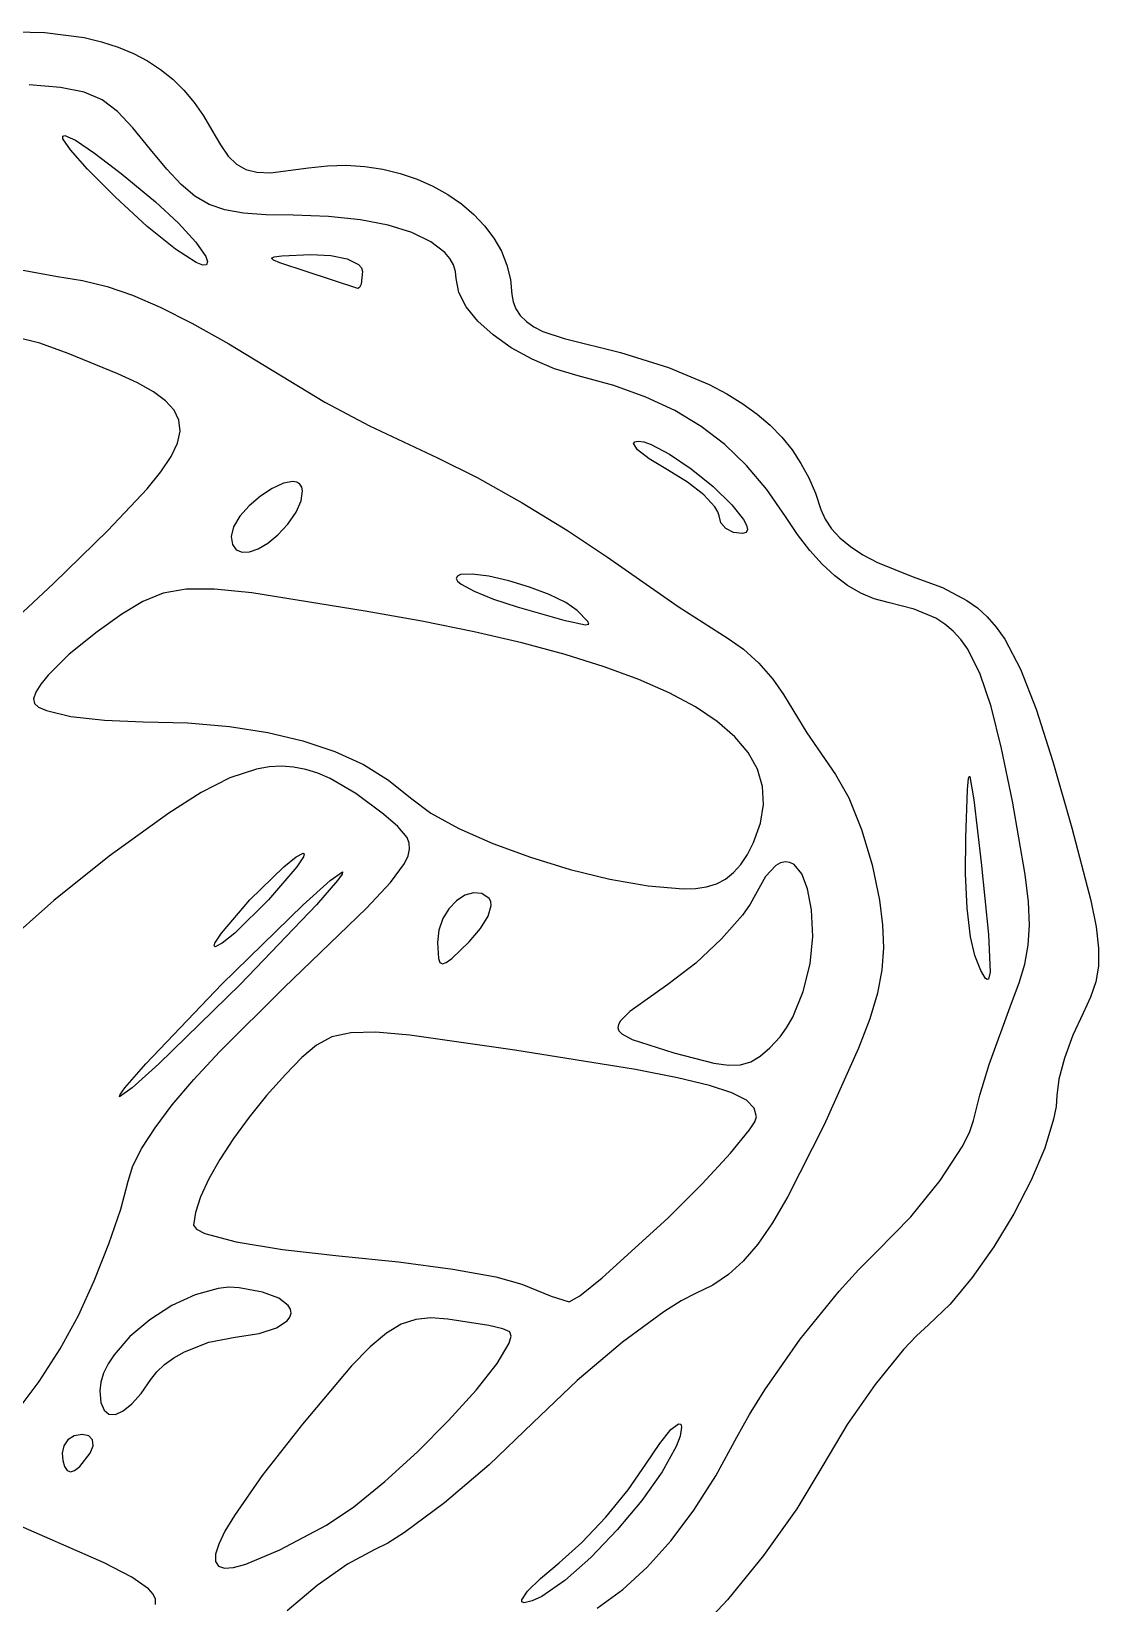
# Model space of a CAD drawing. Extents: x 9 to 1857, y 16 to 982.
# Drawn here: x 1092.2 to 1215.7, y 160.6 to 342.6 of the extents above; entities that cross this region are included whole.
import ezdxf

# ---------------------------------------------------------------- set-up
doc = ezdxf.new("R2010")
doc.units = 0

msp = doc.modelspace()

# ---------------------------------------------------------------- linework, layer by layer
at = {"layer": 'Layer 1'}
for p, q in [((1088.60736, 342.639689), (1093.748139, 342.521788)), ((1093.748139, 342.521788), (1098.268396, 341.924693)), ((1098.268396, 341.924693), (1100.309403, 341.441471)), ((1100.309403, 341.441471), (1102.21157, 340.832479)), ((1102.21157, 340.832479), (1103.980326, 340.095725)), ((1103.980326, 340.095725), (1105.6211, 339.229219)), ((1105.6211, 339.229219), (1107.139324, 338.230971)), ((1107.139324, 338.230971), (1108.540426, 337.09899)), ((1108.540426, 337.09899), (1109.829837, 335.831285)), ((1095.554889, 336.156336), (1091.933314, 336.438482)), ((1098.27003, 335.606894), (1095.554889, 336.156336)), ((1100.373771, 334.701057), (1098.27003, 335.606894)), ((1109.829837, 335.831285), (1111.012986, 334.425865)), ((1102.161146, 333.349726), (1100.373771, 334.701057)), ((1103.927187, 331.463804), (1102.161146, 333.349726)), ((1111.012986, 334.425865), (1112.095304, 332.88074)), ((1105.96693, 328.95419), (1103.927187, 331.463804)), ((1112.095304, 332.88074), (1113.08222, 331.19392)), ((1095.809881, 330.515525), (1096.046037, 330.58501)), ((1095.835451, 330.214063), (1095.809881, 330.515525)), ((1096.698558, 328.911812), (1095.835451, 330.214063)), ((1096.046037, 330.58501), (1097.276732, 330.031444)), ((1097.276732, 330.031444), (1099.473948, 328.560153)), ((1113.08222, 331.19392), (1114.050073, 329.492735)), ((1098.688946, 326.671468), (1096.698558, 328.911812)), ((1099.473948, 328.560153), (1102.5841, 326.177929)), ((1107.850587, 326.676052), (1105.96693, 328.95419)), ((1114.050073, 329.492735), (1114.965595, 328.189923)), ((1114.965595, 328.189923), (1115.916067, 327.25135)), ((1101.8602, 323.48624), (1098.688946, 326.671468)), ((1102.5841, 326.177929), (1106.5536, 322.89156)), ((1109.522202, 324.898779), (1107.850587, 326.676052)), ((1115.916067, 327.25135), (1116.98877, 326.642884)), ((1116.98877, 326.642884), (1118.270986, 326.330389)), ((1118.270986, 326.330389), (1119.849995, 326.279733)), ((1119.849995, 326.279733), (1124.24752, 326.8274)), ((1124.24752, 326.8274), (1126.44476, 327.092791)), ((1126.44476, 327.092791), (1128.623163, 327.152132)), ((1128.623163, 327.152132), (1130.766058, 327.015803)), ((1130.766058, 327.015803), (1132.856772, 326.694183)), ((1132.856772, 326.694183), (1134.878631, 326.197653)), ((1134.878631, 326.197653), (1136.814964, 325.536591)), ((1111.113844, 323.561617), (1109.522202, 324.898779)), ((1136.814964, 325.536591), (1138.649097, 324.721378)), ((1138.649097, 324.721378), (1140.364357, 323.762393)), ((1105.597578, 320.055401), (1101.8602, 323.48624)), ((1101.8602, 323.48624), (1101.8602, 323.48624)), ((1106.5536, 322.89156), (1109.218686, 320.441683)), ((1112.75758, 322.60381), (1111.113844, 323.561617)), ((1114.585479, 321.964603), (1112.75758, 322.60381)), ((1140.364357, 323.762393), (1141.944073, 322.670016)), ((1141.944073, 322.670016), (1143.371572, 321.454626)), ((1116.729608, 321.583241), (1114.585479, 321.964603)), ((1119.322036, 321.398968), (1116.729608, 321.583241)), ((1122.49483, 321.35103), (1119.322036, 321.398968)), ((1126.586411, 321.217928), (1122.49483, 321.35103)), ((1130.263521, 320.829159), (1126.586411, 321.217928)), ((1133.48576, 320.200445), (1130.263521, 320.829159)), ((1143.371572, 321.454626), (1144.63018, 320.126605)), ((1108.840275, 317.427949), (1105.597578, 320.055401)), ((1109.218686, 320.441683), (1111.219037, 318.25334)), ((1136.21273, 319.347511), (1133.48576, 320.200445)), ((1138.404031, 318.286082), (1136.21273, 319.347511)), ((1144.63018, 320.126605), (1145.703225, 318.69633)), ((1145.703225, 318.69633), (1146.574034, 317.174183)), ((1111.240759, 315.862119), (1108.840275, 317.427949)), ((1111.219037, 318.25334), (1112.361145, 316.565255)), ((1140.019264, 317.031881), (1138.404031, 318.286082)), ((1140.598231, 316.337405), (1140.019264, 317.031881)), ((1146.574034, 317.174183), (1147.225935, 315.570542)), ((1091.003626, 315.021326), (1095.19727, 314.25715)), ((1112.016568, 315.558012), (1111.240759, 315.862119)), ((1112.4515, 315.61615), (1112.016568, 315.558012)), ((1112.361145, 316.565255), (1112.549886, 315.98341)), ((1112.549886, 315.98341), (1112.4515, 315.61615)), ((1119.974587, 316.383511), (1120.293862, 316.534998)), ((1120.189909, 316.160648), (1119.974587, 316.383511)), ((1120.933461, 315.843487), (1120.189909, 316.160648)), ((1120.293862, 316.534998), (1121.154095, 316.638027)), ((1123.9798, 314.8346), (1120.933461, 315.843487)), ((1121.154095, 316.638027), (1124.5229, 316.79039)), ((1124.5229, 316.79039), (1126.842477, 316.703055)), ((1126.842477, 316.703055), (1128.741987, 316.305196)), ((1128.741987, 316.305196), (1130.02543, 315.660987)), ((1130.02543, 315.660987), (1130.374874, 315.266555)), ((1130.374874, 315.266555), (1130.4968, 314.8346)), ((1141.01803, 315.600632), (1140.598231, 316.337405)), ((1141.273613, 314.823529), (1141.01803, 315.600632)), ((1147.225935, 315.570542), (1147.642254, 313.895788)), ((1095.19727, 314.25715), (1098.098617, 313.788722)), ((1098.098617, 313.788722), (1100.932675, 313.095713)), ((1129.9537, 312.8788), (1123.9798, 314.8346)), ((1123.9798, 314.8346), (1123.9798, 314.8346)), ((1130.337262, 313.363995), (1130.164573, 312.966135)), ((1130.4968, 314.8346), (1130.337262, 313.363995)), ((1141.35993, 314.00806), (1141.273613, 314.823529)), ((1141.66041, 312.401797), (1141.35993, 314.00806)), ((1147.642254, 313.895788), (1147.80632, 312.1603)), ((1100.932675, 313.095713), (1103.871401, 312.097206)), ((1103.871401, 312.097206), (1107.086758, 310.712283)), ((1130.164573, 312.966135), (1129.9537, 312.8788)), ((1142.516221, 310.743273), (1141.66041, 312.401797)), ((1147.80632, 312.1603), (1147.927811, 311.313255)), ((1107.086758, 310.712283), (1110.750703, 308.860023)), ((1143.858917, 309.087058), (1142.516221, 310.743273)), ((1147.927811, 311.313255), (1148.25319, 310.507551)), ((1148.25319, 310.507551), (1148.771069, 309.752759)), ((1148.771069, 309.752759), (1149.470057, 309.058449)), ((1110.750703, 308.860023), (1115.035197, 306.459511)), ((1145.620055, 307.487721), (1143.858917, 309.087058)), ((1149.470057, 309.058449), (1150.338766, 308.434192)), ((1150.338766, 308.434192), (1151.365806, 307.88956)), ((1151.365806, 307.88956), (1153.84932, 307.07745)), ((1093.158225, 306.524299), (1090.479953, 307.201931)), ((1096.4347, 305.32233), (1093.158225, 306.524299)), ((1115.035197, 306.459511), (1126.15367, 299.69005)), ((1147.73119, 305.999833), (1145.620055, 307.487721)), ((1150.123877, 304.677964), (1147.73119, 305.999833)), ((1153.84932, 307.07745), (1160.35133, 305.467522)), ((1102.20181, 302.999908), (1096.4347, 305.32233)), ((1152.729672, 303.576683), (1150.123877, 304.677964)), ((1160.35133, 305.467522), (1165.917834, 303.703401)), ((1104.45792, 301.939197), (1102.20181, 302.999908)), ((1155.48013, 302.75056), (1152.729672, 303.576683)), ((1159.595539, 301.621649), (1155.48013, 302.75056)), ((1165.917834, 303.703401), (1170.618428, 301.738735)), ((1106.292991, 300.902824), (1104.45792, 301.939197)), ((1107.704964, 299.858794), (1106.292991, 300.902824)), ((1163.308836, 300.289731), (1159.595539, 301.621649)), ((1170.618428, 301.738735), (1172.665757, 300.666713)), ((1172.665757, 300.666713), (1174.522707, 299.527174)), ((1108.691782, 298.775111), (1107.704964, 299.858794)), ((1109.251389, 297.61978), (1108.691782, 298.775111)), ((1126.15367, 299.69005), (1131.32647, 296.955821)), ((1166.661336, 298.726739), (1163.308836, 300.289731)), ((1169.694355, 296.904607), (1166.661336, 298.726739)), ((1174.522707, 299.527174), (1176.197979, 298.314322)), ((1109.381725, 296.360805), (1109.251389, 297.61978)), ((1131.32647, 296.955821), (1139.18757, 293.24792)), ((1172.449208, 294.79527), (1169.694355, 296.904607)), ((1176.197979, 298.314322), (1177.70027, 297.022366)), ((1177.70027, 297.022366), (1179.038281, 295.645509)), ((1108.346358, 293.403939), (1109.080734, 294.96619)), ((1109.080734, 294.96619), (1109.381725, 296.360805)), ((1161.881652, 294.907131), (1162.01838, 295.11301)), ((1162.01838, 295.11301), (1162.4176, 295.19663)), ((1162.4176, 295.19663), (1163.063119, 295.104648)), ((1163.063119, 295.104648), (1163.905817, 294.807277)), ((1179.038281, 295.645509), (1180.220712, 294.17796)), ((1107.17654, 291.642058), (1108.346358, 293.403939)), ((1139.18757, 293.24792), (1143.762997, 290.97872)), ((1162.340213, 294.18319), (1161.881652, 294.907131)), ((1163.682367, 293.134004), (1162.340213, 294.18319)), ((1163.905817, 294.807277), (1166.040188, 293.682905)), ((1166.040188, 293.682905), (1168.535589, 291.996596)), ((1174.967211, 292.37066), (1172.449208, 294.79527)), ((1180.220712, 294.17796), (1181.256262, 292.613923)), ((1105.569222, 289.648549), (1107.17654, 291.642058)), ((1165.7972, 291.86877), (1163.682367, 293.134004)), ((1168.116777, 290.444446), (1165.7972, 291.86877)), ((1168.535589, 291.996596), (1171.1069, 289.92143)), ((1177.28968, 289.602712), (1174.967211, 292.37066)), ((1181.256262, 292.613923), (1182.15363, 290.947605)), ((1101.033856, 284.838668), (1105.569222, 289.648549)), ((1120.039336, 289.723035), (1118.678663, 288.818229)), ((1121.342745, 290.323859), (1120.039336, 289.723035)), ((1122.457673, 290.520888), (1121.342745, 290.323859)), ((1122.90345, 290.436788), (1122.457673, 290.520888)), ((1123.2529, 290.21431), (1122.90345, 290.436788)), ((1123.466649, 289.876902), (1123.2529, 290.21431)), ((1123.557639, 289.431496), (1123.466649, 289.876902)), ((1143.762997, 290.97872), (1148.994383, 288.053769)), ((1170.016287, 288.962134), (1168.116777, 290.444446)), ((1171.1069, 289.92143), (1173.259237, 287.833978)), ((1179.45793, 286.46336), (1177.28968, 289.602712)), ((1182.15363, 290.947605), (1182.921516, 289.173212)), ((1117.391944, 287.709254), (1116.310398, 286.495922)), ((1118.678663, 288.818229), (1117.391944, 287.709254)), ((1122.809242, 286.951675), (1123.394388, 288.293048)), ((1123.394388, 288.293048), (1123.557639, 289.431496)), ((1148.994383, 288.053769), (1154.236737, 284.850469)), ((1171.29973, 287.597172), (1170.016287, 288.962134)), ((1173.259237, 287.833978), (1174.613875, 286.114221)), ((1182.921516, 289.173212), (1183.56862, 287.28495)), ((1116.310398, 286.495922), (1115.565244, 285.278047)), ((1121.8483, 285.56009), (1122.809242, 286.951675)), ((1171.649174, 287.013491), (1171.29973, 287.597172)), ((1171.7711, 286.5249), (1171.649174, 287.013491)), ((1171.985372, 285.71378), (1171.7711, 286.5249)), ((1171.7711, 286.5249), (1171.7711, 286.5249)), ((1174.613875, 286.114221), (1174.957404, 285.447917)), ((1180.864629, 284.367824), (1179.45793, 286.46336)), ((1183.56862, 287.28495), (1184.04716, 286.145292)), ((1184.04716, 286.145292), (1184.777525, 285.045818)), ((1094.7238, 278.71833), (1101.033856, 284.838668)), ((1115.565244, 285.278047), (1115.2877, 284.15544)), ((1115.2877, 284.15544), (1115.445734, 283.207437)), ((1119.549144, 283.384677), (1120.699329, 284.33225)), ((1120.699329, 284.33225), (1121.8483, 285.56009)), ((1121.8483, 285.56009), (1121.8483, 285.56009)), ((1154.236737, 284.850469), (1158.84507, 281.74622)), ((1172.568775, 285.059846), (1171.985372, 285.71378)), ((1173.432191, 284.629864), (1172.568775, 285.059846)), ((1174.4865, 284.4906), (1173.432191, 284.629864)), ((1174.907577, 284.613831), (1174.4865, 284.4906)), ((1175.059925, 284.940362), (1174.907577, 284.613831)), ((1174.957404, 285.447917), (1175.059925, 284.940362)), ((1182.281147, 282.525499), (1180.864629, 284.367824)), ((1184.777525, 285.045818), (1185.754159, 283.990609)), ((1115.445734, 283.207437), (1115.888106, 282.600837)), ((1115.888106, 282.600837), (1116.567226, 282.32545)), ((1116.567226, 282.32545), (1117.4355, 282.371088)), ((1117.4355, 282.371088), (1118.445337, 282.72756)), ((1118.445337, 282.72756), (1119.549144, 283.384677)), ((1183.713891, 280.93101), (1182.281147, 282.525499)), ((1185.754159, 283.990609), (1186.971507, 282.983746)), ((1186.971507, 282.983746), (1188.424014, 282.029311)), ((1158.84507, 281.74622), (1167.026445, 276.050789)), ((1185.169267, 279.578983), (1183.713891, 280.93101)), ((1188.424014, 282.029311), (1190.106122, 281.131384)), ((1190.106122, 281.131384), (1194.13692, 279.52138)), ((1087.804813, 272.255223), (1094.7238, 278.71833)), ((1141.484887, 279.566185), (1141.3549, 279.28821)), ((1141.3549, 279.28821), (1141.498996, 278.993584)), ((1141.854779, 279.738987), (1141.484887, 279.566185)), ((1141.498996, 278.993584), (1141.91198, 278.638293)), ((1143.193872, 279.800957), (1141.854779, 279.738987)), ((1141.91198, 278.638293), (1143.428788, 277.799827)), ((1145.131367, 279.537878), (1143.193872, 279.800957)), ((1147.42645, 279.013512), (1145.131367, 279.537878)), ((1149.838308, 278.29162), (1147.42645, 279.013512)), ((1186.653683, 278.46404), (1185.169267, 279.578983)), ((1194.13692, 279.52138), (1197.628516, 278.229854)), ((1107.443181, 277.584446), (1105.087588, 276.622615)), ((1110.08745, 278.050016), (1107.443181, 277.584446)), ((1113.384125, 278.047686), (1110.08745, 278.050016)), ((1117.696937, 277.605817), (1113.384125, 278.047686)), ((1130.8259, 275.51691), (1117.696937, 277.605817)), ((1143.428788, 277.799827), (1145.673677, 276.881033)), ((1145.673677, 276.881033), (1148.415, 275.99013)), ((1152.126128, 277.435962), (1149.838308, 278.29162)), ((1154.049096, 276.510299), (1152.126128, 277.435962)), ((1188.173544, 277.580807), (1186.653683, 278.46404)), ((1189.735258, 276.923909), (1188.173544, 277.580807)), ((1191.34523, 276.48797), (1189.735258, 276.923909)), ((1197.628516, 278.229854), (1200.473967, 276.753112)), ((1200.473967, 276.753112), (1201.702568, 275.869307)), ((1102.656938, 275.13616), (1099.7875, 273.09672)), ((1105.087588, 276.622615), (1102.656938, 275.13616)), ((1137.385142, 274.342286), (1130.8259, 275.51691)), ((1148.415, 275.99013), (1153.812114, 274.452629)), ((1155.3664, 275.57839), (1154.049096, 276.510299)), ((1156.600767, 274.287455), (1155.3664, 275.57839)), ((1155.3664, 275.57839), (1155.3664, 275.57839)), ((1167.026445, 276.050789), (1172.81997, 272.3283)), ((1194.378221, 275.727898), (1191.34523, 276.48797)), ((1196.861111, 274.678904), (1194.378221, 275.727898)), ((1201.702568, 275.869307), (1202.82745, 274.848026)), ((1143.427571, 273.110856), (1137.385142, 274.342286)), ((1148.956791, 271.820469), (1143.427571, 273.110856)), ((1153.812114, 274.452629), (1156.311688, 273.898636)), ((1156.311688, 273.898636), (1156.689599, 273.977738)), ((1156.689599, 273.977738), (1156.600767, 274.287455)), ((1197.927084, 273.996784), (1196.861111, 274.678904)), ((1198.89251, 273.1833), (1197.927084, 273.996784)), ((1199.769717, 272.218741), (1198.89251, 273.1833)), ((1202.82745, 274.848026), (1203.867885, 273.658878)), ((1203.867885, 273.658878), (1204.843145, 272.27147)), ((1099.7875, 273.09672), (1096.566031, 270.523374)), ((1153.976408, 270.468976), (1148.956791, 271.820469)), ((1172.81997, 272.3283), (1174.592111, 271.099052)), ((1200.57103, 271.083395), (1199.769717, 272.218741)), ((1204.843145, 272.27147), (1206.675231, 268.780315)), ((1096.566031, 270.523374), (1094.1228, 268.100736)), ((1158.490026, 269.054226), (1153.976408, 270.468976)), ((1174.592111, 271.099052), (1176.391495, 269.46528)), ((1201.995281, 268.221499), (1200.57103, 271.083395)), ((1094.1228, 268.100736), (1093.267496, 267.031039)), ((1162.501251, 267.574069), (1158.490026, 269.054226)), ((1176.391495, 269.46528), (1178.007767, 267.640003)), ((1203.263874, 264.439923), (1201.995281, 268.221499)), ((1206.675231, 268.780315), (1208.477886, 264.131433)), ((1092.696119, 266.101145), (1092.438457, 265.345098)), ((1093.267496, 267.031039), (1092.696119, 266.101145)), ((1166.013686, 266.026355), (1162.501251, 267.574069)), ((1169.030938, 264.408935), (1166.013686, 266.026355)), ((1178.007767, 267.640003), (1179.23057, 265.83624)), ((1179.23057, 265.83624), (1181.951633, 261.39996)), ((1092.438457, 265.345098), (1092.5243, 264.79694)), ((1092.5243, 264.79694), (1093.015307, 264.375339)), ((1093.015307, 264.375339), (1093.918859, 263.982023)), ((1171.55661, 262.719658), (1169.030938, 264.408935)), ((1204.47542, 259.580977), (1203.263874, 264.439923)), ((1208.477886, 264.131433), (1210.405289, 258.081698)), ((1093.918859, 263.982023), (1096.757075, 263.314676)), ((1096.757075, 263.314676), (1100.625903, 262.863767)), ((1100.625903, 262.863767), (1105.1123, 262.69816)), ((1105.1123, 262.69816), (1110.286572, 262.558949)), ((1110.286572, 262.558949), (1115.097167, 262.142245)), ((1173.594307, 260.956373), (1171.55661, 262.719658)), ((1115.097167, 262.142245), (1119.539182, 261.449446)), ((1119.539182, 261.449446), (1123.607713, 260.481949)), ((1123.607713, 260.481949), (1127.297854, 259.241149)), ((1175.147635, 259.116931), (1173.594307, 260.956373)), ((1181.951633, 261.39996), (1185.23947, 256.59612)), ((1127.297854, 259.241149), (1130.604702, 257.728443)), ((1176.220198, 257.199182), (1175.147635, 259.116931)), ((1205.72853, 253.48697), (1204.47542, 259.580977)), ((1118.229919, 257.204146), (1115.162052, 256.188771)), ((1119.689943, 257.45461), (1118.229919, 257.204146)), ((1121.117912, 257.533509), (1119.689943, 257.45461)), ((1122.526745, 257.440779), (1121.117912, 257.533509)), ((1123.929354, 257.176357), (1122.526745, 257.440779)), ((1125.338657, 256.740181), (1123.929354, 257.176357)), ((1126.767567, 256.132187), (1125.338657, 256.740181)), ((1130.604702, 257.728443), (1133.523352, 255.945228)), ((1176.815602, 255.200975), (1176.220198, 257.199182)), ((1210.405289, 258.081698), (1212.61162, 250.38798)), ((1115.162052, 256.188771), (1111.810986, 254.487888)), ((1129.735875, 254.400496), (1126.767567, 256.132187)), ((1133.523352, 255.945228), (1136.0489, 253.8929)), ((1176.93745, 253.120161), (1176.815602, 255.200975)), ((1185.23947, 256.59612), (1186.785183, 253.879712)), ((1200.540116, 254.827547), (1200.655486, 256.108106)), ((1200.655486, 256.108106), (1200.724471, 256.363614)), ((1200.724471, 256.363614), (1200.804275, 256.35732)), ((1200.804275, 256.35732), (1201.280947, 253.634811)), ((1111.810986, 254.487888), (1108.0734, 252.102)), ((1132.9376, 251.98078), (1129.735875, 254.400496)), ((1136.0489, 253.8929), (1138.421925, 252.111554)), ((1176.589348, 250.954589), (1176.93745, 253.120161)), ((1186.785183, 253.879712), (1188.26497, 250.228169)), ((1200.3308, 249.2993), (1200.540116, 254.827547)), ((1201.280947, 253.634811), (1202.1278, 246.40621)), ((1207.208649, 245.001465), (1205.72853, 253.48697)), ((1108.0734, 252.102), (1101.192399, 247.125361)), ((1134.608976, 250.545144), (1132.9376, 251.98078)), ((1138.421925, 252.111554), (1141.667803, 250.320823)), ((1135.660955, 249.272661), (1134.608976, 250.545144)), ((1141.667803, 250.320823), (1145.574848, 248.591456)), ((1175.7749, 248.70211), (1176.589348, 250.954589)), ((1188.26497, 250.228169), (1189.510983, 246.119401)), ((1212.61162, 250.38798), (1214.805131, 241.979386)), ((1135.912353, 248.623915), (1135.660955, 249.272661)), ((1135.781333, 247.154037), (1135.958121, 247.927532)), ((1135.958121, 247.927532), (1135.912353, 248.623915)), ((1145.574848, 248.591456), (1149.931375, 246.994206)), ((1175.069034, 247.323203), (1175.7749, 248.70212)), ((1175.7749, 248.70212), (1175.7749, 248.70211)), ((1200.313661, 245.083224), (1200.3308, 249.2993)), ((1101.192399, 247.125361), (1094.758184, 241.976566)), ((1117.4629, 242.06097), (1121.385262, 245.896495)), ((1122.919513, 245.896495), (1119.6353, 242.06097)), ((1121.385262, 245.896495), (1122.826773, 247.063274)), ((1122.826773, 247.063274), (1123.6511, 247.4918)), ((1123.670267, 247.063274), (1122.919513, 245.896495)), ((1123.6511, 247.4918), (1123.765159, 247.380956)), ((1123.765159, 247.380956), (1123.670267, 247.063274)), ((1133.746365, 244.076132), (1135.365063, 246.273955)), ((1135.365063, 246.273955), (1135.781333, 247.154037)), ((1149.931375, 246.994206), (1154.525699, 245.599824)), ((1173.459995, 245.21996), (1174.302169, 246.165618)), ((1174.302169, 246.165618), (1175.069034, 247.323203)), ((1178.334739, 246.031891), (1177.1705, 244.779862)), ((1178.901481, 246.353359), (1178.334739, 246.031891)), ((1179.450062, 246.477593), (1178.901481, 246.353359)), ((1179.974549, 246.408942), (1179.450062, 246.477593)), ((1180.469013, 246.151755), (1179.974549, 246.408942)), ((1181.344137, 245.089164), (1180.469013, 246.151755)), ((1189.510983, 246.119401), (1190.35537, 242.03132)), ((1202.1278, 246.40621), (1202.978772, 238.05671)), ((1123.632687, 241.490739), (1126.74912, 244.291015)), ((1127.592614, 244.291016), (1125.166938, 241.490742)), ((1126.74912, 244.291015), (1128.1886, 245.31948)), ((1128.143542, 245.053454), (1127.592614, 244.291016)), ((1128.1886, 245.31948), (1128.143542, 245.053454)), ((1130.966614, 241.098261), (1133.746365, 244.076132)), ((1154.525699, 245.599824), (1159.146134, 244.479062)), ((1159.146134, 244.479062), (1163.580996, 243.70267)), ((1171.492474, 243.926804), (1172.5282, 244.476824)), ((1172.5282, 244.476824), (1173.459995, 245.21996)), ((1177.1705, 244.779862), (1176.0048, 242.68672)), ((1182.02798, 243.324606), (1181.344137, 245.089164)), ((1200.503137, 241.100351), (1200.313661, 245.083224)), ((1207.574585, 241.827805), (1207.208649, 245.001465)), ((1142.339029, 242.595445), (1141.37725, 241.961415)), ((1143.335819, 242.888059), (1142.339029, 242.595445)), ((1144.302412, 242.783685), (1143.335819, 242.888059)), ((1145.1736, 242.22675), (1144.302412, 242.783685)), ((1145.370929, 241.879556), (1145.1736, 242.22678)), ((1145.1736, 242.22678), (1145.1736, 242.22675)), ((1163.580996, 243.70267), (1167.6186, 243.3414)), ((1167.6186, 243.3414), (1169.051985, 243.368497)), ((1169.051985, 243.368497), (1170.338506, 243.560497)), ((1170.338506, 243.560497), (1171.492474, 243.926804)), ((1176.0048, 242.68672), (1175.38254, 241.562603)), ((1182.473086, 240.892869), (1182.02798, 243.324606)), ((1094.758184, 241.976566), (1088.792415, 236.678338)), ((1114.178688, 238.225449), (1117.4629, 242.06097)), ((1114.2044, 232.28548), (1123.632687, 241.490739)), ((1119.6353, 242.06097), (1115.712937, 238.225449)), ((1125.166938, 241.490742), (1116.3768, 232.28548)), ((1117.4629, 242.06097), (1117.4629, 242.06097)), ((1121.3823, 231.85918), (1130.966614, 241.098261)), ((1140.51569, 241.041541), (1139.819556, 239.891396)), ((1141.37725, 241.961415), (1140.51569, 241.041541)), ((1145.052138, 240.190789), (1145.410127, 241.410735)), ((1145.410127, 241.410735), (1145.370929, 241.879556)), ((1175.38254, 241.562603), (1174.49262, 240.301895)), ((1182.632, 237.82874), (1182.473086, 240.892869)), ((1190.35537, 242.03132), (1190.703672, 239.162326)), ((1200.865245, 237.799253), (1200.503137, 241.100351)), ((1207.690255, 239.148961), (1207.574585, 241.827805)), ((1214.805131, 241.979386), (1215.410333, 238.941562)), ((1139.354057, 238.566552), (1139.1844, 237.12258)), ((1139.819556, 239.891396), (1139.354057, 238.566552)), ((1142.8567, 237.19908), (1144.175655, 238.731913)), ((1144.175655, 238.731913), (1145.052138, 240.190789)), ((1174.49262, 240.301895), (1172.076213, 237.54171)), ((1190.703672, 239.162326), (1190.807745, 236.526558)), ((1207.555022, 236.8015), (1207.690255, 239.148961)), ((1215.410333, 238.941562), (1215.700907, 236.46613)), ((1113.333041, 236.740984), (1113.427933, 237.058667)), ((1113.4471, 236.63014), (1113.333041, 236.740984)), ((1113.427933, 237.058667), (1114.178688, 238.225449)), ((1114.271427, 237.058667), (1113.4471, 236.63014)), ((1115.712937, 238.225449), (1114.271427, 237.058667)), ((1139.1844, 237.12258), (1139.28197, 235.259351)), ((1140.854223, 235.292102), (1142.8567, 237.19908)), ((1172.076213, 237.54171), (1169.088398, 234.74818)), ((1182.332033, 234.674543), (1182.632, 237.82868)), ((1182.632, 237.82868), (1182.632, 237.82874)), ((1201.366, 235.6285), (1200.865245, 237.799253)), ((1202.978772, 238.05671), (1203.15, 233.68296)), ((1207.168249, 234.621987), (1207.555022, 236.8015)), ((1139.28197, 235.259351), (1139.453414, 234.796606)), ((1140.206553, 234.812295), (1140.854223, 235.292102)), ((1190.807745, 236.526558), (1190.625243, 233.952389)), ((1202.084621, 233.901913), (1201.366, 235.62851)), ((1201.366, 235.62851), (1201.366, 235.6285)), ((1215.700907, 236.46613), (1215.686658, 234.391648)), ((1139.453414, 234.796606), (1139.750612, 234.647359)), ((1139.750612, 234.647359), (1140.206553, 234.812295)), ((1169.088398, 234.74818), (1165.862, 232.26332)), ((1181.515288, 231.434344), (1182.332033, 234.674543)), ((1190.625243, 233.952389), (1190.11382, 231.26819)), ((1202.619678, 232.97641), (1202.084621, 233.901913)), ((1203.15, 233.68296), (1202.973896, 232.890569)), ((1206.529297, 232.446988), (1207.168249, 234.621987)), ((1215.686658, 234.391648), (1215.37739, 232.556674)), ((1105.414263, 223.080214), (1114.2044, 232.28548)), ((1116.3768, 232.28548), (1106.948513, 223.080221)), ((1113.95222, 224.480808), (1121.3823, 231.85918)), ((1114.2044, 232.28548), (1114.2044, 232.28548)), ((1165.862, 232.26332), (1161.461339, 229.117435)), ((1180.306498, 228.489013), (1181.515288, 231.434344)), ((1190.11382, 231.26819), (1189.231128, 228.302332)), ((1202.819221, 232.826121), (1202.619678, 232.97641)), ((1202.973896, 232.890569), (1202.819221, 232.826121)), ((1205.63753, 230.11307), (1206.529297, 232.446988)), ((1215.37739, 232.556674), (1214.782909, 230.799765)), ((1203.042418, 222.981501), (1205.63753, 230.11307)), ((1214.782909, 230.799765), (1213.91302, 228.95948)), ((1160.128024, 227.635059), (1160.063463, 227.246301)), ((1160.383171, 228.06879), (1160.128024, 227.635059)), ((1161.461339, 229.117435), (1160.383171, 228.06879)), ((1179.594067, 227.245964), (1180.306498, 228.489013)), ((1189.231128, 228.302332), (1187.93482, 224.883187)), ((1213.91302, 228.95948), (1212.732645, 226.393254)), ((1126.960475, 226.198929), (1125.181197, 225.25093)), ((1129.14355, 226.684522), (1126.960475, 226.198929)), ((1132.041507, 226.740892), (1129.14355, 226.684522)), ((1135.965428, 226.401219), (1132.041507, 226.740892)), ((1148.1355, 224.66647), (1135.965428, 226.401219)), ((1160.063463, 227.246301), (1160.190457, 226.890949)), ((1160.190457, 226.890949), (1160.509978, 226.557437)), ((1160.509978, 226.557437), (1161.73048, 225.909665)), ((1161.73048, 225.909665), (1166.5245, 224.36727)), ((1177.636817, 224.922856), (1178.8304, 226.21948)), ((1178.8304, 226.21948), (1179.594067, 227.245964)), ((1212.732645, 226.393254), (1211.76602, 223.737654)), ((1110.977131, 221.247363), (1113.95222, 224.480808)), ((1125.181197, 225.25093), (1123.494633, 223.807344)), ((1162.097988, 222.406069), (1148.1355, 224.66647)), ((1166.5245, 224.36727), (1171.180428, 223.153238)), ((1175.448541, 223.316948), (1176.542484, 223.960305)), ((1176.542484, 223.960305), (1177.636817, 224.922856)), ((1187.93482, 224.883187), (1183.93197, 215.99852)), ((1102.988586, 220.279943), (1105.414263, 223.080214)), ((1106.948513, 223.080221), (1103.83208, 220.279945)), ((1123.494633, 223.807344), (1121.5897, 221.83499)), ((1166.978645, 221.456235), (1162.097988, 222.406069)), ((1171.180428, 223.153238), (1172.866375, 222.928294)), ((1172.866375, 222.928294), (1174.256125, 222.977904)), ((1174.256125, 222.977904), (1175.448541, 223.316948)), ((1201.95781, 219.440874), (1203.042418, 222.981501)), ((1211.76602, 223.737654), (1211.112895, 221.305971)), ((1108.491012, 218.312364), (1110.977131, 221.247363)), ((1121.5897, 221.83499), (1119.402636, 219.391935)), ((1170.6502, 220.573701), (1166.978645, 221.456235)), ((1173.256117, 219.718758), (1170.6502, 220.573701)), ((1211.112895, 221.305971), (1210.87302, 219.4115)), ((1103.83208, 220.279945), (1102.3926, 219.25148)), ((1102.3926, 219.25148), (1102.437658, 219.517506)), ((1102.437658, 219.517506), (1102.988586, 220.279943)), ((1119.402636, 219.391935), (1117.384875, 216.89959)), ((1174.939862, 218.851698), (1173.256117, 219.718758)), ((1175.844902, 217.932811), (1174.939862, 218.851698)), ((1201.20893, 216.51207), (1201.95781, 219.440874)), ((1210.87302, 219.4115), (1210.777772, 218.122742)), ((1106.490617, 215.671772), (1108.491012, 218.312364)), ((1117.384875, 216.89959), (1115.574114, 214.419792)), ((1176.1147, 216.92239), (1175.844902, 217.932811)), ((1175.90487, 216.346849), (1176.1147, 216.92239)), ((1210.777772, 218.122742), (1210.501956, 216.659948)), ((1104.972698, 213.321552), (1106.490617, 215.671772)), ((1173.094763, 212.712005), (1175.303492, 215.421236)), ((1175.303492, 215.421236), (1175.90487, 216.346849)), ((1183.93197, 215.99852), (1179.754789, 207.720845)), ((1199.926277, 213.456619), (1200.747471, 215.119287)), ((1200.747471, 215.119287), (1201.20893, 216.51207)), ((1210.501956, 216.659948), (1209.468179, 213.318849)), ((1103.934008, 211.257667), (1104.972698, 213.321552)), ((1115.574114, 214.419792), (1114.00805, 212.014379)), ((1197.38833, 209.57111), (1199.926277, 213.456619)), ((1209.468179, 213.318849), (1207.890817, 209.601387)), ((1103.3713, 209.47608), (1103.934008, 211.257667)), ((1114.00805, 212.014379), (1112.72438, 209.745185)), ((1169.825852, 209.179116), (1173.094763, 212.712005)), ((1102.517483, 206.232087), (1103.3713, 209.47608)), ((1112.72438, 209.745185), (1111.7608, 207.674048)), ((1193.962383, 205.354506), (1197.38833, 209.57111)), ((1207.890817, 209.601387), (1205.888995, 205.720746)), ((1111.7608, 207.674048), (1111.155008, 205.862804)), ((1165.8341, 205.20699), (1169.825852, 209.179116)), ((1179.754789, 207.720845), (1177.950992, 204.655764)), ((1101.148762, 202.217072), (1102.517483, 206.232087)), ((1111.155008, 205.862804), (1110.9447, 204.37329)), ((1110.9447, 204.37329), (1111.288321, 203.916952)), ((1158.243162, 198.292815), (1165.8341, 205.20701)), ((1165.8341, 205.20701), (1165.8341, 205.20699)), ((1177.950992, 204.655764), (1176.245745, 202.18682)), ((1190.01573, 201.30577), (1193.962383, 205.354506)), ((1205.888995, 205.720746), (1203.581838, 201.890113)), ((1099.453811, 197.941587), (1101.148762, 202.217072)), ((1111.288321, 203.916952), (1112.273145, 203.436117)), ((1112.273145, 203.436117), (1115.890188, 202.458812)), ((1115.890188, 202.458812), (1121.243386, 201.557097)), ((1176.245745, 202.18682), (1174.570564, 200.224239)), ((1121.243386, 201.557097), (1127.7803, 200.84669)), ((1127.7803, 200.84669), (1134.660077, 200.15441)), ((1187.898767, 199.205565), (1190.01573, 201.30577)), ((1203.581838, 201.890113), (1201.088473, 198.32267)), ((1134.660077, 200.15441), (1140.946687, 199.302061)), ((1140.946687, 199.302061), (1145.945155, 198.397822)), ((1172.856964, 198.678245), (1171.036461, 197.459064)), ((1174.570564, 200.224239), (1172.856964, 198.678245)), ((1185.67673, 196.762133), (1187.898767, 199.205565)), ((1097.6213, 193.91618), (1099.453811, 197.941587)), ((1113.778881, 197.069664), (1111.131688, 196.341223)), ((1115.034759, 197.198895), (1113.778881, 197.069664)), ((1116.2181, 197.15118), (1115.034759, 197.198895)), ((1118.910436, 196.644334), (1116.2181, 197.15118)), ((1120.806134, 195.936846), (1118.910436, 196.644334)), ((1145.945155, 198.397822), (1148.9605, 197.54987)), ((1148.9605, 197.54987), (1152.359175, 196.164799)), ((1155.676995, 196.2231), (1158.243162, 198.292815)), ((1171.036461, 197.459064), (1169.04057, 196.47692)), ((1181.18263, 191.19797), (1185.67673, 196.762133)), ((1201.088473, 198.32267), (1198.528025, 195.231605)), ((1108.440863, 195.087581), (1105.87075, 193.430461)), ((1111.131688, 196.341223), (1108.440863, 195.087581)), ((1121.910765, 195.098947), (1120.806134, 195.936846)), ((1122.168171, 194.653039), (1121.910765, 195.098947)), ((1152.359175, 196.164799), (1154.4293, 195.50284)), ((1154.4293, 195.50284), (1155.676995, 196.2231)), ((1167.385709, 195.632118), (1165.377961, 194.37119)), ((1169.04057, 196.47692), (1167.385709, 195.632118)), ((1198.528025, 195.231605), (1196.01962, 192.8301)), ((1095.521108, 190.0748), (1097.6213, 193.91618)), ((1097.6213, 193.91618), (1097.6213, 193.91618)), ((1105.87075, 193.430461), (1103.585694, 191.491588)), ((1120.533966, 192.505076), (1121.76911, 193.312832)), ((1121.76911, 193.312832), (1122.096647, 193.751203)), ((1122.096647, 193.751203), (1122.2299, 194.200865)), ((1122.2299, 194.200865), (1122.168171, 194.653039)), ((1136.675872, 193.47242), (1134.998054, 192.918471)), ((1138.430486, 193.642499), (1136.675872, 193.47242)), ((1140.3823, 193.51576), (1138.430486, 193.642499)), ((1145.1309, 192.768295), (1140.3823, 193.51576)), ((1165.377961, 194.37119), (1160.61227, 190.846584)), ((1103.585694, 191.491588), (1101.750038, 189.392684)), ((1112.706938, 190.822559), (1115.7629, 191.41132)), ((1115.7629, 191.41132), (1118.530039, 191.847829)), ((1118.530039, 191.847829), (1120.533966, 192.505076)), ((1133.276625, 191.8936), (1131.391181, 190.310755)), ((1134.998054, 192.918471), (1133.276625, 191.8936)), ((1146.749462, 192.373818), (1145.1309, 192.768295)), ((1147.5506, 192.03049), (1146.749462, 192.373818)), ((1147.480954, 190.732652), (1147.700641, 191.532787)), ((1147.700641, 191.532787), (1147.5506, 192.03049)), ((1177.06383, 185.318058), (1181.18263, 191.19797)), ((1194.643107, 191.581793), (1193.1233, 189.975658)), ((1196.01962, 192.8301), (1194.643107, 191.581793)), ((1093.097187, 186.300407), (1095.521108, 190.0748)), ((1101.750038, 189.392684), (1101.052092, 188.321259)), ((1108.672463, 189.036699), (1109.90455, 189.73257)), ((1109.90455, 189.73257), (1112.706938, 190.822559)), ((1131.391181, 190.310755), (1129.221316, 188.082885)), ((1146.080528, 188.381296), (1147.480954, 190.732652)), ((1160.61227, 190.846584), (1155.360429, 186.394345)), ((1193.1233, 189.975658), (1189.854257, 185.956812)), ((1101.052092, 188.321259), (1100.528125, 187.255473)), ((1106.694531, 187.41737), (1107.592588, 188.260021)), ((1107.592588, 188.260021), (1108.672463, 189.036699)), ((1129.221316, 188.082885), (1123.5467, 181.34386)), ((1143.645595, 185.288847), (1146.080528, 188.381296)), ((1090.649548, 183.027027), (1093.097187, 186.300407)), ((1100.19868, 186.210542), (1100.0843, 185.20168)), ((1100.528125, 187.255473), (1100.19868, 186.210542)), ((1104.883257, 184.902213), (1106.0079, 186.52359)), ((1106.0079, 186.52358), (1106.694531, 187.41737)), ((1106.0079, 186.52359), (1106.0079, 186.52358)), ((1155.360429, 186.394345), (1150.23937, 181.50572)), ((1189.854257, 185.956812), (1186.613397, 181.307386)), ((1100.0843, 185.20168), (1100.214528, 183.860341)), ((1103.803803, 183.682465), (1104.883257, 184.902213)), ((1140.472425, 181.76773), (1143.645595, 185.288847)), ((1175.310917, 182.479937), (1177.06383, 185.318058)), ((1100.214528, 183.860341), (1100.583684, 182.963864)), ((1100.583684, 182.963864), (1101.15948, 182.505043)), ((1101.15948, 182.505043), (1101.909625, 182.476674)), ((1101.909625, 182.476674), (1102.801829, 182.871549)), ((1102.801829, 182.871549), (1103.803803, 183.682465)), ((1173.85073, 179.82717), (1175.310917, 182.479937)), ((1123.5467, 181.34386), (1118.900614, 175.387174)), ((1136.857289, 178.130371), (1140.472425, 181.76773)), ((1150.23937, 181.50572), (1145.150742, 176.636091)), ((1164.907979, 179.112199), (1166.210703, 180.725219)), ((1166.210703, 180.725219), (1167.09232, 181.396484)), ((1167.09232, 181.396484), (1167.333169, 181.334998)), ((1167.41829, 180.98532), (1167.265173, 179.969989)), ((1167.333169, 181.334998), (1167.41829, 180.98532)), ((1186.613397, 181.307386), (1183.80162, 176.5612)), ((1095.921136, 178.820644), (1095.7396, 177.97717)), ((1096.415412, 179.511377), (1095.921136, 178.820644)), ((1097.146933, 179.978089), (1096.415412, 179.511377)), ((1098.0402, 180.1495), (1097.146933, 179.978089)), ((1098.827508, 179.978089), (1098.0402, 180.1495)), ((1099.270537, 179.511377), (1098.827508, 179.978089)), ((1098.9981, 177.97717), (1099.337873, 178.820644)), ((1099.337873, 178.820644), (1099.270537, 179.511377)), ((1163.31869, 176.6981), (1164.907979, 179.112199)), ((1166.822765, 178.744391), (1165.205493, 175.81353)), ((1167.265173, 179.969989), (1166.822765, 178.744391)), ((1171.409564, 175.376699), (1173.85073, 179.82717)), ((1095.7396, 177.97717), (1095.815192, 177.133696)), ((1095.815192, 177.133696), (1096.021012, 176.442962)), ((1097.768538, 176.442962), (1098.9981, 177.97717)), ((1098.9981, 177.97717), (1098.9981, 177.97717)), ((1133.096459, 174.689194), (1136.857289, 178.130371)), ((1145.150742, 176.636091), (1139.98732, 172.235611)), ((1161.259067, 173.722418), (1163.31869, 176.6981)), ((1096.021012, 176.442962), (1096.325627, 175.976251)), ((1096.325627, 175.976251), (1096.6976, 175.80484)), ((1096.6976, 175.80484), (1097.175502, 175.976251)), ((1097.175502, 175.976251), (1097.768538, 176.442962)), ((1118.900614, 175.387174), (1115.668923, 170.765983)), ((1165.205493, 175.81353), (1162.837308, 172.495016)), ((1168.864011, 171.385298), (1171.409564, 175.376699)), ((1183.80162, 176.5612), (1180.769325, 171.535762)), ((1129.486206, 171.756626), (1133.096459, 174.689194)), ((1158.675727, 170.580258), (1161.259067, 173.722418)), ((1126.3228, 169.64509), (1129.486206, 171.756626)), ((1139.98732, 172.235611), (1135.352498, 168.78761)), ((1162.837308, 172.495016), (1159.98904, 169.091129)), ((1166.215868, 167.854786), (1168.864011, 171.385298)), ((1180.769325, 171.535762), (1176.928032, 166.125991)), ((1100.606759, 165.265522), (1089.6723, 170.06243)), ((1115.668923, 170.765983), (1114.585383, 168.948168)), ((1120.939975, 166.793035), (1126.3228, 169.64516)), ((1126.3228, 169.64516), (1126.3228, 169.64509)), ((1155.898795, 167.645844), (1158.675727, 170.580258)), ((1114.585383, 168.948168), (1113.857731, 167.454591)), ((1133.421873, 167.571831), (1131.84967, 166.77542)), ((1135.352498, 168.78761), (1133.421873, 167.571831)), ((1153.25839, 165.2934), (1155.898795, 167.645844)), ((1159.98904, 169.091129), (1156.931522, 165.904146)), ((1163.46693, 164.786985), (1166.215868, 167.854786)), ((1113.486728, 166.282038), (1113.473137, 165.427298)), ((1113.857731, 167.454591), (1113.486728, 166.282038)), ((1117.008158, 165.122218), (1120.939975, 166.793035)), ((1131.84967, 166.77542), (1128.76482, 165.128194)), ((1156.931522, 165.904146), (1153.935587, 163.236348)), ((1176.928032, 166.125991), (1172.770334, 160.98185)), ((1103.811374, 163.623209), (1100.606759, 165.265522)), ((1113.473137, 165.427298), (1113.817723, 164.887158)), ((1113.817723, 164.887158), (1114.521246, 164.658406)), ((1114.521246, 164.658406), (1115.58447, 164.73783)), ((1115.58447, 164.73783), (1117.008158, 165.122218)), ((1128.76482, 165.128194), (1125.26807, 162.673885)), ((1151.092467, 163.475852), (1153.25839, 165.2934)), ((1153.25839, 165.2934), (1153.25839, 165.2934)), ((1160.618992, 162.183713), (1163.46693, 164.786985)), ((1105.729225, 162.27648), (1103.811374, 163.623209)), ((1106.257563, 161.665089), (1105.729225, 162.27648)), ((1125.26807, 162.673885), (1121.78902, 159.744069)), ((1149.607553, 161.997809), (1151.092467, 163.475852)), ((1153.935587, 163.236348), (1151.272065, 161.390013)), ((1157.673849, 160.04679), (1160.618992, 162.183713)), ((1106.526548, 161.068951), (1106.257563, 161.665089)), ((1106.55696, 160.468516), (1106.526548, 161.068951)), ((1148.936407, 161.011066), (1149.607553, 161.997809)), ((1148.947485, 160.749369), (1148.936407, 161.011066)), ((1149.21179, 160.66742), (1148.947485, 160.749369)), ((1150.149595, 160.869356), (1149.21179, 160.66742)), ((1151.272065, 161.390013), (1150.149595, 160.869356)), ((1172.770334, 160.98185), (1168.78882, 156.7533))]:
    msp.add_line(p, q, dxfattribs=at)

doc.saveas('drawing.dxf')
